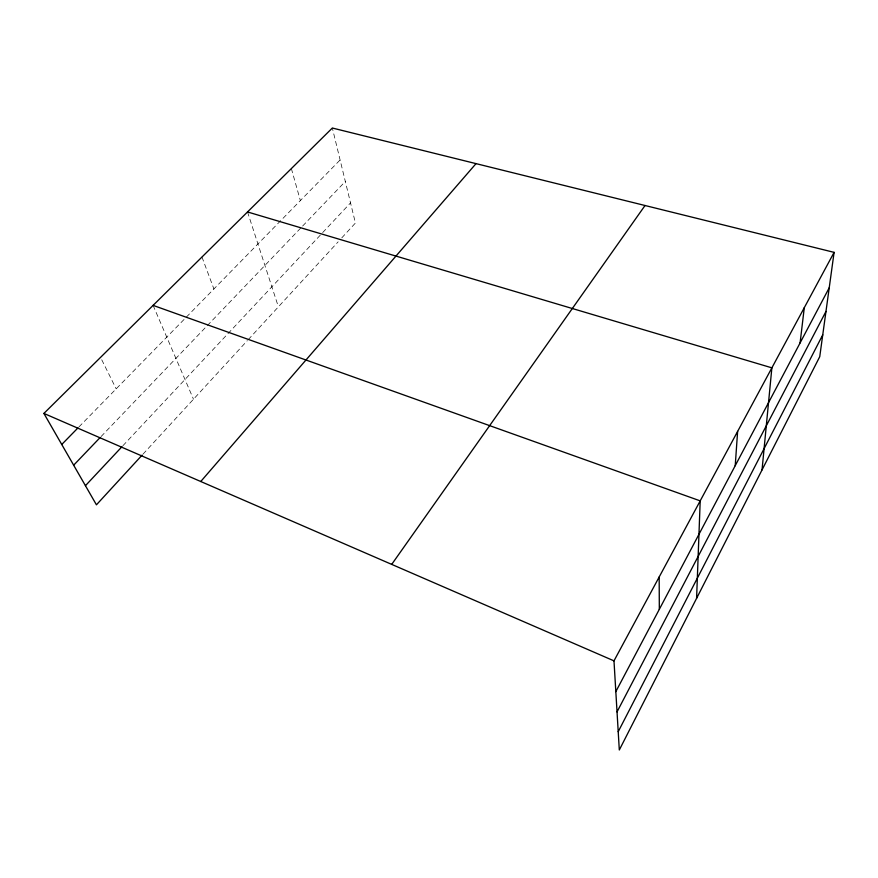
<?xml version="1.0" encoding="UTF-8"?>
<svg xmlns="http://www.w3.org/2000/svg" width="878" height="878" viewBox="0 0 878 878"><rect width="100%" height="100%" fill="white"/><g stroke="black" fill="none" stroke-linecap="round" stroke-linejoin="round"><path stroke-width="0.66" stroke-dasharray="4.39 3.29" d="M142.982 454.167L247.355 340.62M248.265 339.621L338.14 241.834M341.772 237.872L355.425 223.023L332.345 128.023M122.92 445.706L321.743 233.603M322.665 232.604L350.531 202.884M101.08 436.542L301.703 227.007M302.647 226.019L345.328 181.45M78.943 426.906L340.104 159.961M101.749 359.793L116.181 388.844M153.09 305.379L193.489 399.227M201.962 257.034L213.903 288.961M247.53 211.949L278.392 306.839M291.364 168.576L300.364 200.568"/><path stroke-width="1.32" d="M696.594 598.324L700.194 500.866L153.09 305.379M735.226 465.691L737.619 431.416M762.038 469.906L771.872 367.838L247.53 211.949M800.099 342.914L804.281 307.695M834.1 252.359L819.745 356.688L619.308 749.977L613.985 660.86L834.1 252.359L332.345 128.023L43.9 413.428L96.437 504.817L142.071 455.155M618.211 731.692L822.752 334.836M617.036 711.882L825.968 311.438M615.818 691.644L829.227 287.786M391.709 564.389L645.034 205.507M200.755 481.506L476.019 163.626M85.44 485.688L121.976 446.704M73.664 465.186L100.136 437.529M61.756 444.477L77.988 427.882M43.9 413.428L613.985 660.86M659.169 577L659.323 609.31"/></g></svg>
